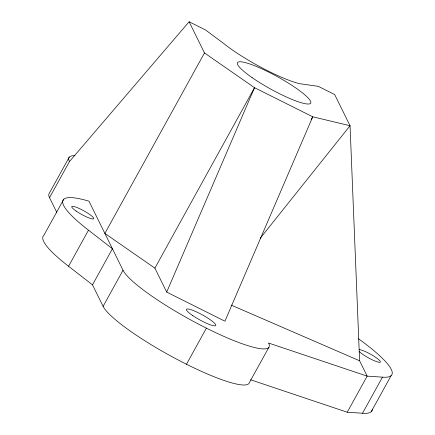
<?xml version="1.0" encoding="UTF-8"?>
<svg xmlns="http://www.w3.org/2000/svg" width="435" height="435" viewBox="0 0 435 435"><rect width="100%" height="100%" fill="white"/><g stroke="black" fill="none" stroke-linecap="round" stroke-linejoin="round"><path stroke-width="0.65" d="M250.598 379.782L347.239 412.222L367.162 376.128L359.598 360.789L350.05 125.731L312.743 116.797L224.922 321.204L166.697 292.092L254.513 87.685L204.488 52.95L189.105 21.75L69.448 161.581L49.525 197.669L56.729 212.291M69.181 157.252L49.258 193.347A83.65 14.094 28.9 0 0 49.525 197.669M63.809 199.197L43.881 235.291A113.138 19.064 28.9 0 0 68.567 266.269L92.503 284.849L103.1 306.349A83.65 14.094 28.9 0 0 176.893 359.305A83.65 14.094 28.9 0 0 248.929 383.458L268.852 347.364M68.567 266.269L88.49 230.175A113.138 19.064 28.9 0 1 88.963 201.166L123.029 270.255A83.65 14.094 28.9 0 0 206.407 328.148A83.65 14.094 28.9 0 0 268.591 343.041L367.162 376.128L382.447 377.156L362.518 413.25L347.239 412.222M204.488 52.95L104.862 233.416L154.893 268.15L166.697 292.092M92.503 284.849L112.426 248.755L88.49 230.175M103.1 306.349L123.029 270.255M154.893 268.15L254.513 87.685L312.743 116.797L311.101 119.766M186.484 364.236L206.407 328.148M371.191 411.749L391.119 375.655M260.173 238.315L350.05 125.731L334.667 94.536L318.284 86.342L299.693 83.699A54.375 9.162 28.9 0 1 223.846 43.592L205.489 29.944L189.105 21.75M231.197 305.104L359.598 360.789M358.56 338.8A113.138 19.064 28.9 0 1 382.447 377.156M359.158 349.631A12.55 2.115 28.9 0 1 376.003 357.554A12.55 2.115 28.9 0 1 376.248 361.496A12.55 2.115 28.9 0 1 359.277 351.534M372.333 409.156A113.138 19.064 28.9 0 1 362.518 413.25M69.448 161.581A83.65 14.094 28.9 0 1 74.956 155.719M76.147 211.057A12.55 2.115 28.9 0 0 93.699 218.745A12.55 2.115 28.9 0 0 78.382 208.109A12.55 2.115 28.9 0 0 76.147 211.057M192.313 315.288A16.731 2.817 28.9 0 0 215.716 325.538A16.731 2.817 28.9 0 0 195.293 311.357A16.731 2.817 28.9 0 0 192.313 315.288M252.104 77.626A41.825 7.047 28.9 0 0 310.612 103.253A41.825 7.047 28.9 0 0 259.548 67.8A41.825 7.047 28.9 0 0 252.104 77.626"/></g></svg>
